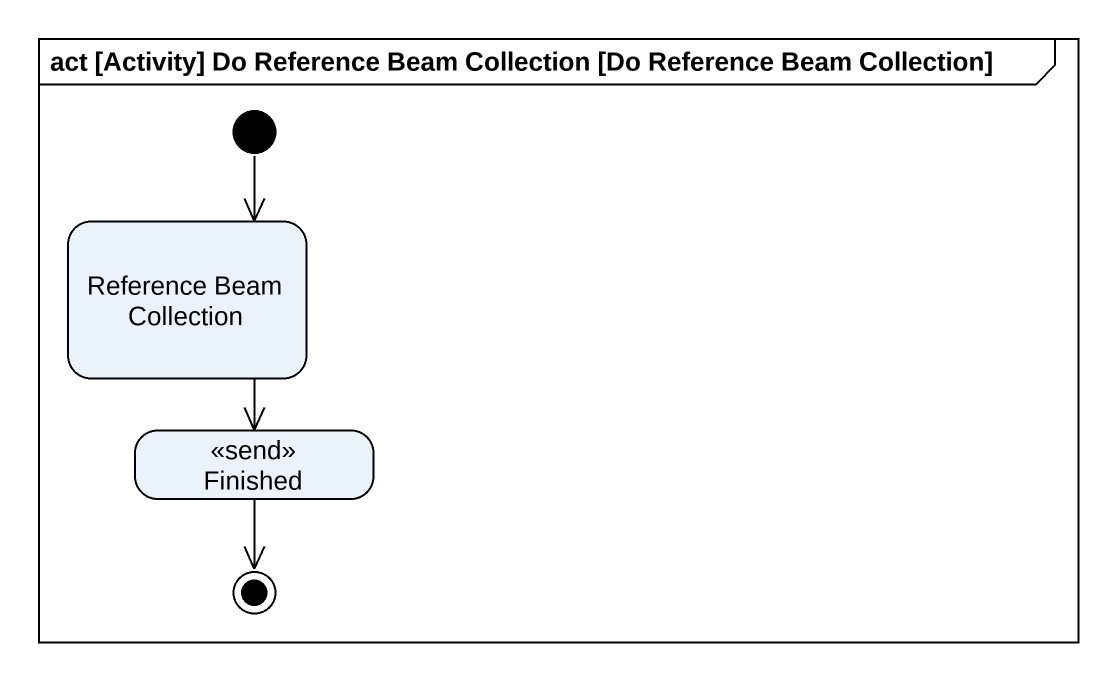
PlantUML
@startuml
mainframe act [Activity] Do Reference Beam Collection [Do Reference Beam Collection]
hide empty description
state "Reference Beam Collection" as Reference_Beam_Collection
state Finished <<send>>
[*] --> Reference_Beam_Collection
Reference_Beam_Collection --> Finished
Finished --> [*]
@enduml
